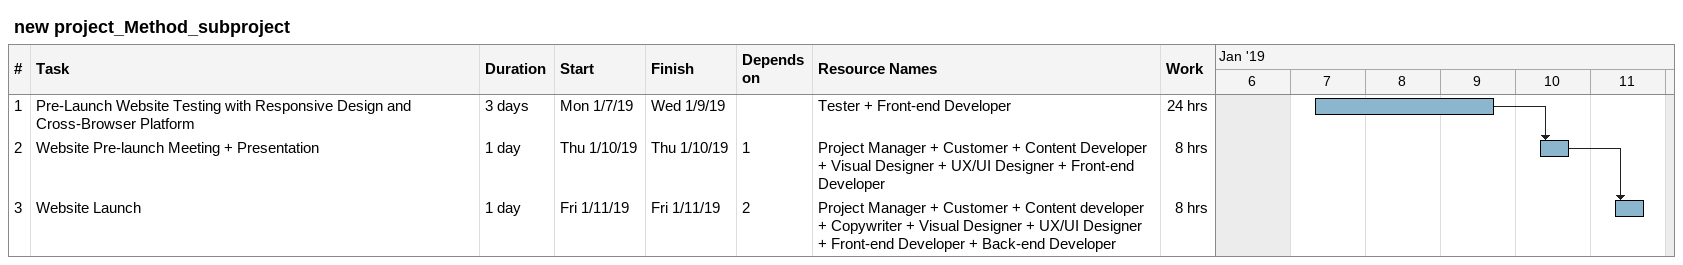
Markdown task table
new project_Method_subproject

| ID | Task | Duration | Start | Finish | Predecessors | Resources | Work (h) |
|---|---|---|---|---|---|---|---|
| 1 | Pre-Launch Website Testing with Responsive Design and Cross-Browser Platform | 3d | 2019-01-07 | 2019-01-09 |  | Tester + Front-end Developer | 24 |
| 2 | Website Pre-launch Meeting + Presentation | 1d | 2019-01-10 | 2019-01-10 | 1 | Project Manager + Customer + Content Developer + Visual Designer + UX/UI Designer + Front-end Developer | 8 |
| 3 | Website Launch | 1d | 2019-01-11 | 2019-01-11 | 2 | Project Manager + Customer + Content developer + Copywriter + Visual Designer + UX/UI Designer + Front-end Developer + Back-end Developer | 8 |
